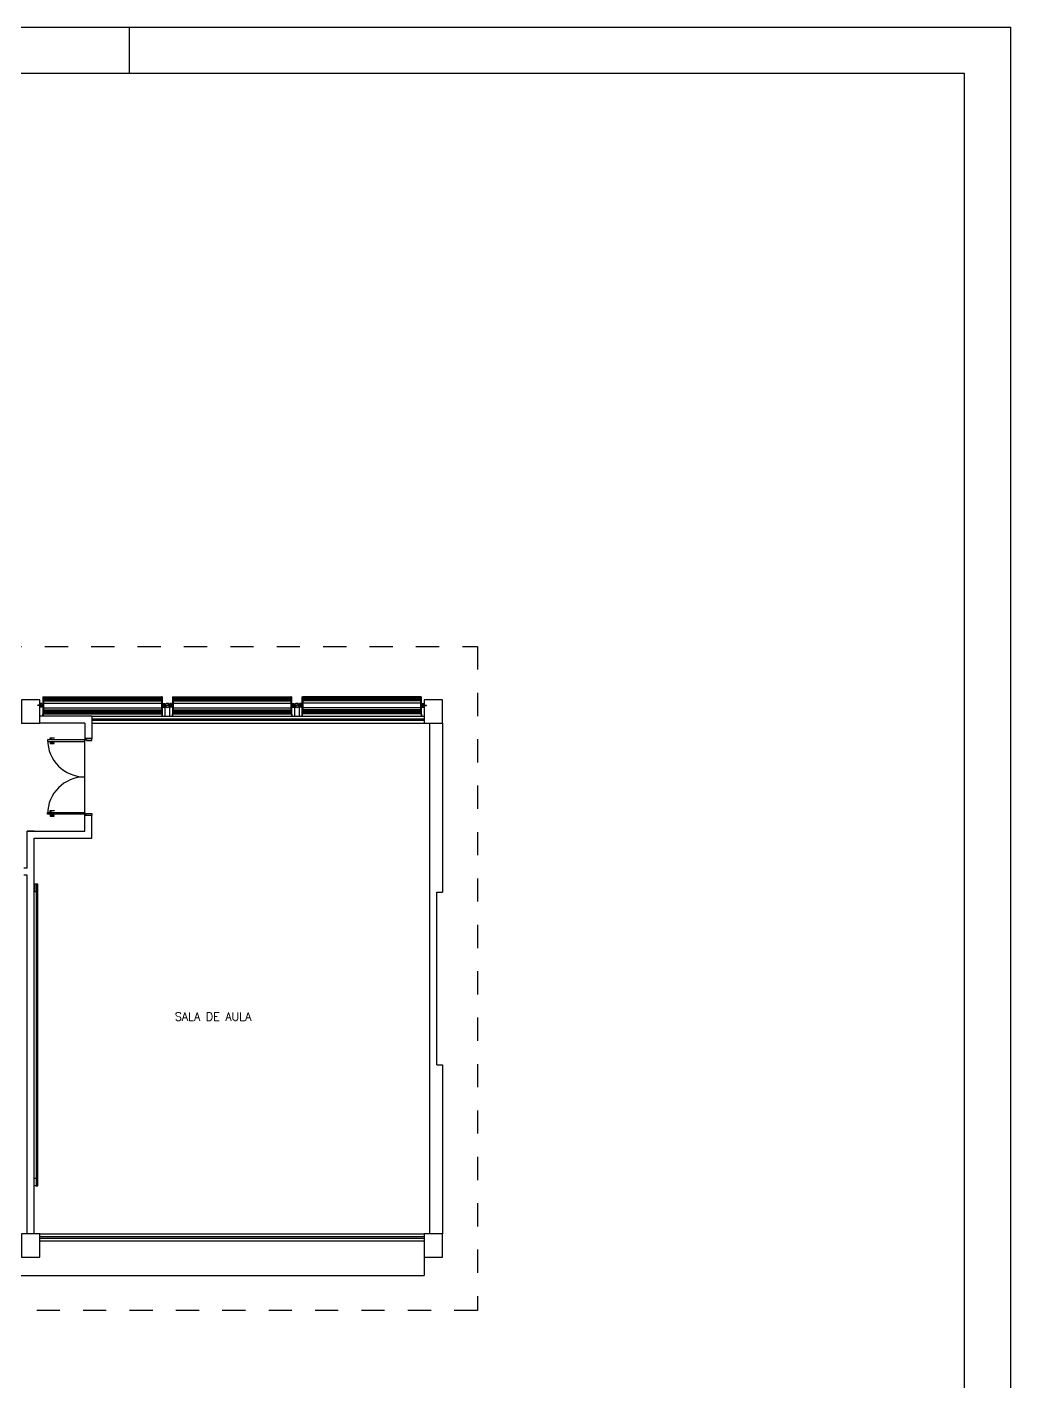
# Model space of a CAD drawing. Header units: millimetres. Extents: x -2485 to 3289, y -257 to 1952.
# Drawn here: x 10.56 to 14.8, y 35.91 to 41.75 of the extents above; entities that cross this region are included whole.
import ezdxf

# ---------------------------------------------------------------- set-up
doc = ezdxf.new("R2010")
doc.units = ezdxf.units.MM
doc.header["$LTSCALE"] = 0.3
doc.linetypes.add('CONTINUO', pattern=[0])
doc.linetypes.add('HIDDEN2', pattern=[0.1875, 0.125, -0.0625])
for name, color, linetype in [('PAREDE', 7, 'CONTINUO'), ('PILAR', 2, 'Continuous'), ('PROJEÇÃO', 11, 'HIDDEN2'), ('TEXTO', 3, 'Continuous')]:
    doc.layers.add(name, color=color, linetype=linetype)
doc.styles.add('ROMANS', font='romans.shx', dxfattribs={"height": 0.03})

msp = doc.modelspace()

# ---------------------------------------------------------------- linework, layer by layer
at = {"color": 4, "linetype": 'Continuous'}
for p in [(-1.820178, 41.746047), (14.799822, 30.066047)]:
    msp.add_line(p, (14.799822, 41.746047), dxfattribs=at)
at = {"color": 5, "linetype": 'Continuous'}
msp.add_line((10.999822, 41.546047), (10.999822, 41.746047), dxfattribs=at)
at = {"color": 12, "linetype": 'Continuous'}
for p, q in [((14.599822, 41.546047), (-1.320178, 41.546047)), ((14.599822, 30.330294), (14.599822, 41.546047))]:
    msp.add_line(p, q, dxfattribs=at)
at = {"layer": 'PAREDE'}
for p, q in [((10.626647, 38.859512), (10.626647, 38.779136)), ((10.626647, 38.859512), (10.629872, 38.859512)), ((10.629872, 38.859512), (10.629872, 38.78509)), ((10.629872, 38.859101), (11.137502, 38.859101)), ((10.629872, 38.857031), (11.137502, 38.857031)), ((10.629872, 38.854388), (11.137502, 38.854388)), ((10.629872, 38.851745), (11.137502, 38.851745)), ((10.629872, 38.84646), (11.137502, 38.84646)), ((10.629872, 38.841174), (11.137502, 38.841174)), ((11.137502, 38.859512), (11.137502, 38.78509)), ((11.140727, 38.859512), (11.137502, 38.859512)), ((11.140727, 38.859512), (11.140727, 38.779136)), ((11.185247, 38.859512), (11.185247, 38.779136)), ((11.185247, 38.859512), (11.188472, 38.859512)), ((11.188472, 38.859512), (11.188472, 38.78509)), ((11.188472, 38.859101), (11.696102, 38.859101)), ((11.188472, 38.857031), (11.696102, 38.857031)), ((11.188472, 38.854388), (11.696102, 38.854388)), ((11.188472, 38.851745), (11.696102, 38.851745)), ((11.188472, 38.84646), (11.696102, 38.84646)), ((11.188472, 38.841174), (11.696102, 38.841174)), ((11.696102, 38.859512), (11.696102, 38.78509)), ((11.699327, 38.859512), (11.696102, 38.859512)), ((11.699327, 38.859512), (11.699327, 38.779136)), ((11.743847, 38.859512), (11.743847, 38.779136)), ((11.743847, 38.859512), (11.747072, 38.859512)), ((11.747072, 38.859512), (11.747072, 38.78509)), ((12.254702, 38.859101), (11.747072, 38.859101)), ((12.254702, 38.857031), (11.747072, 38.857031)), ((12.254702, 38.854388), (11.747072, 38.854388)), ((12.254702, 38.851745), (11.747072, 38.851745)), ((12.254702, 38.84646), (11.747072, 38.84646)), ((12.254702, 38.841174), (11.747072, 38.841174)), ((12.254702, 38.859512), (12.254702, 38.78509)), ((12.257927, 38.859512), (12.254702, 38.859512)), ((12.257927, 38.859512), (12.257927, 38.779136)), ((10.606119, 38.822755), (10.604635, 38.822957)), ((10.604635, 38.821678), (10.604635, 38.822957)), ((10.606119, 38.82188), (10.604635, 38.821678)), ((10.606119, 38.822755), (10.606119, 38.82188)), ((10.611147, 38.822755), (10.606119, 38.822755)), ((10.611147, 38.82188), (10.606119, 38.82188)), ((10.606211, 38.822755), (10.606211, 38.82188)), ((10.614723, 38.822755), (10.61176, 38.822755)), ((10.614723, 38.82188), (10.61176, 38.82188)), ((10.615304, 38.829749), (10.615304, 38.814853)), ((10.622752, 38.829749), (10.615304, 38.829749)), ((10.622752, 38.814853), (10.615304, 38.814853)), ((10.622256, 38.829253), (10.615801, 38.829253)), ((10.615801, 38.829253), (10.615801, 38.815349)), ((10.615801, 38.82415), (10.616213, 38.82415)), ((10.615801, 38.820459), (10.615801, 38.82415)), ((10.615801, 38.820459), (10.61622, 38.820459)), ((10.622256, 38.815349), (10.615801, 38.815349)), ((10.616213, 38.820459), (10.616213, 38.82415)), ((10.616213, 38.823289), (10.617069, 38.823289)), ((10.616213, 38.82292), (10.617069, 38.82292)), ((10.616213, 38.821689), (10.617069, 38.821689)), ((10.616213, 38.82132), (10.617069, 38.82132)), ((10.617069, 38.82132), (10.617069, 38.823289)), ((10.617523, 38.822794), (10.617069, 38.821828)), ((10.617069, 38.822674), (10.617332, 38.822673)), ((10.617329, 38.822672), (10.617069, 38.822117)), ((10.617119, 38.821934), (10.617558, 38.821934)), ((10.617329, 38.822672), (10.617523, 38.822794)), ((10.617466, 38.822673), (10.617907, 38.822673)), ((10.617904, 38.822672), (10.617501, 38.821811)), ((10.617501, 38.821811), (10.617694, 38.821934)), ((10.618098, 38.822794), (10.617694, 38.821934)), ((10.617694, 38.821934), (10.618102, 38.821934)), ((10.617904, 38.822672), (10.618098, 38.822794)), ((10.618041, 38.822673), (10.618451, 38.822673)), ((10.618447, 38.82267), (10.618044, 38.82181)), ((10.618044, 38.82181), (10.618237, 38.821933)), ((10.618641, 38.822793), (10.618237, 38.821933)), ((10.618238, 38.821934), (10.618645, 38.821934)), ((10.618447, 38.82267), (10.618641, 38.822793)), ((10.618584, 38.822673), (10.618996, 38.822673)), ((10.61899, 38.822669), (10.618587, 38.821809)), ((10.618587, 38.821809), (10.61878, 38.821932)), ((10.619184, 38.822792), (10.61878, 38.821932)), ((10.618781, 38.821934), (10.619189, 38.821934)), ((10.61899, 38.822669), (10.619184, 38.822792)), ((10.619128, 38.822673), (10.619541, 38.822673)), ((10.619533, 38.822668), (10.61913, 38.821808)), ((10.61913, 38.821808), (10.619323, 38.821931)), ((10.619727, 38.822791), (10.619323, 38.821931)), ((10.619325, 38.821934), (10.619728, 38.821934)), ((10.619533, 38.822668), (10.619727, 38.822791)), ((10.620072, 38.822668), (10.619669, 38.821808)), ((10.619669, 38.821808), (10.619862, 38.821931)), ((10.619671, 38.822673), (10.62008, 38.822673)), ((10.620266, 38.822791), (10.619862, 38.821931)), ((10.619864, 38.821934), (10.620302, 38.821934)), ((10.620072, 38.822668), (10.620266, 38.822791)), ((10.62021, 38.822673), (10.620654, 38.822673)), ((10.620647, 38.822668), (10.620243, 38.821808)), ((10.620243, 38.821808), (10.620437, 38.821931)), ((10.62084, 38.822791), (10.620437, 38.821931)), ((10.620438, 38.821934), (10.621562, 38.821934)), ((10.6205, 38.824038), (10.6205, 38.820565)), ((10.626387, 38.824038), (10.6205, 38.824038)), ((10.626387, 38.820565), (10.6205, 38.820565)), ((10.620647, 38.822668), (10.62084, 38.822791)), ((10.620785, 38.822673), (10.621562, 38.822673)), ((10.621224, 38.824534), (10.621224, 38.820069)), ((10.62296, 38.824534), (10.621224, 38.824534)), ((10.62296, 38.820069), (10.621224, 38.820069)), ((10.621482, 38.821934), (10.621482, 38.822673)), ((10.621562, 38.821934), (10.621562, 38.822673)), ((10.622256, 38.829253), (10.622256, 38.815349)), ((10.622752, 38.829749), (10.622752, 38.814853)), ((10.625441, 38.825402), (10.62296, 38.825402)), ((10.62296, 38.825402), (10.62296, 38.8192)), ((10.625441, 38.8192), (10.62296, 38.8192)), ((10.625441, 38.825402), (10.625441, 38.8192)), ((10.626387, 38.82503), (10.625449, 38.82503)), ((10.625449, 38.82503), (10.625449, 38.819572)), ((10.625449, 38.824906), (10.626387, 38.824906)), ((10.625449, 38.824782), (10.626387, 38.824782)), ((10.625449, 38.824658), (10.626387, 38.824658)), ((10.625449, 38.824534), (10.626387, 38.824534)), ((10.625449, 38.824286), (10.626387, 38.824286)), ((10.625449, 38.824038), (10.626387, 38.824038)), ((10.625449, 38.823542), (10.626387, 38.823542)), ((10.625449, 38.821061), (10.626387, 38.821061)), ((10.625449, 38.820565), (10.626387, 38.820565)), ((10.625449, 38.820317), (10.626387, 38.820317)), ((10.625449, 38.820069), (10.626387, 38.820069)), ((10.625449, 38.819945), (10.626387, 38.819945)), ((10.625449, 38.81982), (10.626387, 38.81982)), ((10.625449, 38.819696), (10.626387, 38.819696)), ((10.626387, 38.819572), (10.625449, 38.819572)), ((10.625903, 38.78509), (10.625903, 38.779136)), ((10.626647, 38.78509), (10.625903, 38.78509)), ((10.626387, 38.82503), (10.626387, 38.819572)), ((10.627392, 38.804936), (10.626647, 38.804936)), ((10.626647, 38.78509), (10.629872, 38.78509)), ((10.627392, 38.804936), (10.627392, 38.779136)), ((10.629872, 38.832364), (11.137502, 38.832364)), ((10.629872, 38.812238), (11.137502, 38.812238)), ((10.629872, 38.803429), (11.137502, 38.803429)), ((10.629872, 38.798143), (11.137502, 38.798143)), ((10.629872, 38.792857), (11.137502, 38.792857)), ((10.629872, 38.790214), (11.137502, 38.790214)), ((10.629872, 38.787571), (11.137502, 38.787571)), ((10.629872, 38.785487), (11.137502, 38.785487)), ((11.140727, 38.78509), (11.137502, 38.78509)), ((11.139983, 38.804936), (11.139983, 38.779136)), ((11.140727, 38.78509), (11.141471, 38.78509)), ((11.140987, 38.82503), (11.141925, 38.82503)), ((11.140987, 38.82503), (11.140987, 38.819572)), ((11.141925, 38.824906), (11.140987, 38.824906)), ((11.141925, 38.824782), (11.140987, 38.824782)), ((11.141925, 38.824658), (11.140987, 38.824658)), ((11.141925, 38.824534), (11.140987, 38.824534)), ((11.141925, 38.824286), (11.140987, 38.824286)), ((11.141925, 38.824038), (11.140987, 38.824038)), ((11.140987, 38.824038), (11.146875, 38.824038)), ((11.141925, 38.823542), (11.140987, 38.823542)), ((11.141925, 38.821061), (11.140987, 38.821061)), ((11.141925, 38.820565), (11.140987, 38.820565)), ((11.140987, 38.820565), (11.146875, 38.820565)), ((11.141925, 38.820317), (11.140987, 38.820317)), ((11.141925, 38.820069), (11.140987, 38.820069)), ((11.141925, 38.819945), (11.140987, 38.819945)), ((11.141925, 38.81982), (11.140987, 38.81982)), ((11.141925, 38.819696), (11.140987, 38.819696)), ((11.140987, 38.819572), (11.141925, 38.819572)), ((11.141471, 38.78509), (11.141471, 38.779136)), ((11.141925, 38.82503), (11.141925, 38.819572)), ((11.141933, 38.825402), (11.144414, 38.825402)), ((11.141933, 38.825402), (11.141933, 38.8192)), ((11.141933, 38.8192), (11.144414, 38.8192)), ((11.144414, 38.825402), (11.144414, 38.8192)), ((11.144414, 38.824534), (11.146151, 38.824534)), ((11.144414, 38.820069), (11.146151, 38.820069)), ((11.144622, 38.829749), (11.144622, 38.814853)), ((11.144622, 38.829749), (11.15207, 38.829749)), ((11.144622, 38.814853), (11.15207, 38.814853)), ((11.145118, 38.829253), (11.151574, 38.829253)), ((11.145118, 38.829253), (11.145118, 38.815349)), ((11.145118, 38.815349), (11.151574, 38.815349)), ((11.145812, 38.821934), (11.145812, 38.822673)), ((11.146589, 38.822673), (11.145812, 38.822673)), ((11.146936, 38.821934), (11.145812, 38.821934)), ((11.145893, 38.821934), (11.145893, 38.822673)), ((11.146151, 38.824534), (11.146151, 38.820069)), ((11.146728, 38.822668), (11.146534, 38.822791)), ((11.146534, 38.822791), (11.146938, 38.821931)), ((11.147164, 38.822673), (11.14672, 38.822673)), ((11.146728, 38.822668), (11.147131, 38.821808)), ((11.146875, 38.824038), (11.146875, 38.820565)), ((11.147131, 38.821808), (11.146938, 38.821931)), ((11.147511, 38.821934), (11.147072, 38.821934)), ((11.147302, 38.822668), (11.147109, 38.822791)), ((11.147109, 38.822791), (11.147512, 38.821931)), ((11.147703, 38.822673), (11.147295, 38.822673)), ((11.147302, 38.822668), (11.147706, 38.821808)), ((11.147706, 38.821808), (11.147512, 38.821931)), ((11.14805, 38.821934), (11.147647, 38.821934)), ((11.147648, 38.822791), (11.148051, 38.821931)), ((11.147841, 38.822668), (11.147648, 38.822791)), ((11.148247, 38.822673), (11.147834, 38.822673)), ((11.147841, 38.822668), (11.148245, 38.821808)), ((11.148245, 38.821808), (11.148051, 38.821931)), ((11.148593, 38.821934), (11.148186, 38.821934)), ((11.148191, 38.822792), (11.148594, 38.821932)), ((11.148384, 38.822669), (11.148191, 38.822792)), ((11.14879, 38.822673), (11.148378, 38.822673)), ((11.148384, 38.822669), (11.148788, 38.821809)), ((11.148788, 38.821809), (11.148594, 38.821932)), ((11.149137, 38.821934), (11.148729, 38.821934)), ((11.148734, 38.822793), (11.149137, 38.821933)), ((11.148927, 38.82267), (11.148734, 38.822793)), ((11.149334, 38.822673), (11.148923, 38.822673)), ((11.148927, 38.82267), (11.149331, 38.82181)), ((11.149331, 38.82181), (11.149137, 38.821933)), ((11.14968, 38.821934), (11.149273, 38.821934)), ((11.149277, 38.822794), (11.14968, 38.821934)), ((11.14947, 38.822672), (11.149277, 38.822794)), ((11.149908, 38.822673), (11.149468, 38.822673)), ((11.14947, 38.822672), (11.149874, 38.821811)), ((11.149874, 38.821811), (11.14968, 38.821934)), ((11.150255, 38.821934), (11.149816, 38.821934)), ((11.150045, 38.822672), (11.149852, 38.822794)), ((11.149852, 38.822794), (11.150305, 38.821828)), ((11.150305, 38.822674), (11.150043, 38.822673)), ((11.150045, 38.822672), (11.150305, 38.822117)), ((11.151162, 38.823289), (11.150305, 38.823289)), ((11.150305, 38.82132), (11.150305, 38.823289)), ((11.151162, 38.82292), (11.150305, 38.82292)), ((11.151162, 38.821689), (11.150305, 38.821689)), ((11.151162, 38.82132), (11.150305, 38.82132)), ((11.151574, 38.820459), (11.151154, 38.820459)), ((11.151574, 38.82415), (11.151162, 38.82415)), ((11.151162, 38.820459), (11.151162, 38.82415)), ((11.151574, 38.829253), (11.151574, 38.815349)), ((11.151574, 38.820459), (11.151574, 38.82415)), ((11.15207, 38.829749), (11.15207, 38.814853)), ((11.152651, 38.822755), (11.155614, 38.822755)), ((11.152651, 38.82188), (11.155614, 38.82188)), ((11.152987, 38.822317), (11.152987, 38.776301)), ((11.156228, 38.822755), (11.161256, 38.822755)), ((11.156228, 38.82188), (11.161256, 38.82188)), ((11.161164, 38.822755), (11.161164, 38.82188)), ((11.161256, 38.822755), (11.16274, 38.822957)), ((11.161256, 38.822755), (11.161256, 38.82188)), ((11.161256, 38.82188), (11.16274, 38.821678)), ((11.16274, 38.821678), (11.16274, 38.822957)), ((11.164719, 38.822755), (11.163235, 38.822957)), ((11.163235, 38.821678), (11.163235, 38.822957)), ((11.164719, 38.82188), (11.163235, 38.821678)), ((11.164719, 38.822755), (11.164719, 38.82188)), ((11.169747, 38.822755), (11.164719, 38.822755)), ((11.169747, 38.82188), (11.164719, 38.82188)), ((11.164811, 38.822755), (11.164811, 38.82188)), ((11.173323, 38.822755), (11.17036, 38.822755)), ((11.173323, 38.82188), (11.17036, 38.82188)), ((11.172987, 38.822317), (11.172987, 38.776301)), ((11.173904, 38.829749), (11.173904, 38.814853)), ((11.181352, 38.829749), (11.173904, 38.829749)), ((11.181352, 38.814853), (11.173904, 38.814853)), ((11.180856, 38.829253), (11.174401, 38.829253)), ((11.174401, 38.829253), (11.174401, 38.815349)), ((11.174401, 38.82415), (11.174813, 38.82415)), ((11.174401, 38.820459), (11.174401, 38.82415)), ((11.174401, 38.820459), (11.17482, 38.820459)), ((11.180856, 38.815349), (11.174401, 38.815349)), ((11.174813, 38.820459), (11.174813, 38.82415)), ((11.174813, 38.823289), (11.175669, 38.823289)), ((11.174813, 38.82292), (11.175669, 38.82292)), ((11.174813, 38.821689), (11.175669, 38.821689)), ((11.174813, 38.82132), (11.175669, 38.82132)), ((11.175669, 38.82132), (11.175669, 38.823289)), ((11.176123, 38.822794), (11.175669, 38.821828)), ((11.175669, 38.822674), (11.175932, 38.822673)), ((11.175929, 38.822672), (11.175669, 38.822117)), ((11.175719, 38.821934), (11.176158, 38.821934)), ((11.175929, 38.822672), (11.176123, 38.822794)), ((11.176066, 38.822673), (11.176507, 38.822673)), ((11.176504, 38.822672), (11.176101, 38.821811)), ((11.176101, 38.821811), (11.176294, 38.821934)), ((11.176698, 38.822794), (11.176294, 38.821934)), ((11.176294, 38.821934), (11.176702, 38.821934)), ((11.176504, 38.822672), (11.176698, 38.822794)), ((11.176641, 38.822673), (11.177051, 38.822673)), ((11.177047, 38.82267), (11.176644, 38.82181)), ((11.176644, 38.82181), (11.176837, 38.821933)), ((11.177241, 38.822793), (11.176837, 38.821933)), ((11.176838, 38.821934), (11.177245, 38.821934)), ((11.177047, 38.82267), (11.177241, 38.822793)), ((11.177184, 38.822673), (11.177596, 38.822673)), ((11.17759, 38.822669), (11.177187, 38.821809)), ((11.177187, 38.821809), (11.17738, 38.821932)), ((11.177784, 38.822792), (11.17738, 38.821932)), ((11.177381, 38.821934), (11.177789, 38.821934)), ((11.17759, 38.822669), (11.177784, 38.822792)), ((11.177728, 38.822673), (11.178141, 38.822673)), ((11.178133, 38.822668), (11.17773, 38.821808)), ((11.17773, 38.821808), (11.177923, 38.821931)), ((11.178327, 38.822791), (11.177923, 38.821931)), ((11.177925, 38.821934), (11.178328, 38.821934)), ((11.178133, 38.822668), (11.178327, 38.822791)), ((11.178672, 38.822668), (11.178269, 38.821808)), ((11.178269, 38.821808), (11.178462, 38.821931)), ((11.178271, 38.822673), (11.17868, 38.822673)), ((11.178866, 38.822791), (11.178462, 38.821931)), ((11.178464, 38.821934), (11.178902, 38.821934)), ((11.178672, 38.822668), (11.178866, 38.822791)), ((11.17881, 38.822673), (11.179254, 38.822673)), ((11.179247, 38.822668), (11.178843, 38.821808)), ((11.178843, 38.821808), (11.179037, 38.821931)), ((11.17944, 38.822791), (11.179037, 38.821931)), ((11.179038, 38.821934), (11.180162, 38.821934)), ((11.1791, 38.824038), (11.1791, 38.820565)), ((11.184987, 38.824038), (11.1791, 38.824038)), ((11.184987, 38.820565), (11.1791, 38.820565)), ((11.179247, 38.822668), (11.17944, 38.822791)), ((11.179385, 38.822673), (11.180162, 38.822673)), ((11.179824, 38.824534), (11.179824, 38.820069)), ((11.18156, 38.824534), (11.179824, 38.824534)), ((11.18156, 38.820069), (11.179824, 38.820069)), ((11.180082, 38.821934), (11.180082, 38.822673)), ((11.180162, 38.821934), (11.180162, 38.822673)), ((11.180856, 38.829253), (11.180856, 38.815349)), ((11.181352, 38.829749), (11.181352, 38.814853)), ((11.184041, 38.825402), (11.18156, 38.825402)), ((11.18156, 38.825402), (11.18156, 38.8192)), ((11.184041, 38.8192), (11.18156, 38.8192)), ((11.184041, 38.825402), (11.184041, 38.8192)), ((11.184987, 38.82503), (11.184049, 38.82503)), ((11.184049, 38.82503), (11.184049, 38.819572)), ((11.184049, 38.824906), (11.184987, 38.824906)), ((11.184049, 38.824782), (11.184987, 38.824782)), ((11.184049, 38.824658), (11.184987, 38.824658)), ((11.184049, 38.824534), (11.184987, 38.824534)), ((11.184049, 38.824286), (11.184987, 38.824286)), ((11.184049, 38.824038), (11.184987, 38.824038)), ((11.184049, 38.823542), (11.184987, 38.823542)), ((11.184049, 38.821061), (11.184987, 38.821061)), ((11.184049, 38.820565), (11.184987, 38.820565)), ((11.184049, 38.820317), (11.184987, 38.820317)), ((11.184049, 38.820069), (11.184987, 38.820069)), ((11.184049, 38.819945), (11.184987, 38.819945)), ((11.184049, 38.81982), (11.184987, 38.81982)), ((11.184049, 38.819696), (11.184987, 38.819696)), ((11.184987, 38.819572), (11.184049, 38.819572)), ((11.184503, 38.78509), (11.184503, 38.779136)), ((11.185247, 38.78509), (11.184503, 38.78509)), ((11.184987, 38.82503), (11.184987, 38.819572)), ((11.185992, 38.804936), (11.185247, 38.804936)), ((11.185247, 38.78509), (11.188472, 38.78509)), ((11.185992, 38.804936), (11.185992, 38.779136)), ((11.188472, 38.832364), (11.696102, 38.832364)), ((11.188472, 38.812238), (11.696102, 38.812238)), ((11.188472, 38.803429), (11.696102, 38.803429)), ((11.188472, 38.798143), (11.696102, 38.798143)), ((11.188472, 38.792857), (11.696102, 38.792857)), ((11.188472, 38.790214), (11.696102, 38.790214)), ((11.188472, 38.787571), (11.696102, 38.787571)), ((11.188472, 38.785487), (11.696102, 38.785487)), ((11.699327, 38.78509), (11.696102, 38.78509)), ((11.698583, 38.804936), (11.699327, 38.804936)), ((11.698583, 38.804936), (11.698583, 38.779136)), ((11.699327, 38.78509), (11.700071, 38.78509)), ((11.699587, 38.82503), (11.700525, 38.82503)), ((11.699587, 38.82503), (11.699587, 38.819572)), ((11.700525, 38.824906), (11.699587, 38.824906)), ((11.700525, 38.824782), (11.699587, 38.824782)), ((11.700525, 38.824658), (11.699587, 38.824658)), ((11.700525, 38.824534), (11.699587, 38.824534)), ((11.700525, 38.824286), (11.699587, 38.824286)), ((11.700525, 38.824038), (11.699587, 38.824038)), ((11.699587, 38.824038), (11.705475, 38.824038)), ((11.700525, 38.823542), (11.699587, 38.823542)), ((11.700525, 38.821061), (11.699587, 38.821061)), ((11.700525, 38.820565), (11.699587, 38.820565)), ((11.699587, 38.820565), (11.705475, 38.820565)), ((11.700525, 38.820317), (11.699587, 38.820317)), ((11.700525, 38.820069), (11.699587, 38.820069)), ((11.700525, 38.819945), (11.699587, 38.819945)), ((11.700525, 38.81982), (11.699587, 38.81982)), ((11.700525, 38.819696), (11.699587, 38.819696)), ((11.699587, 38.819572), (11.700525, 38.819572)), ((11.700071, 38.78509), (11.700071, 38.779136)), ((11.700525, 38.82503), (11.700525, 38.819572)), ((11.700533, 38.825402), (11.703014, 38.825402)), ((11.700533, 38.825402), (11.700533, 38.8192)), ((11.700533, 38.8192), (11.703014, 38.8192)), ((11.703014, 38.825402), (11.703014, 38.8192)), ((11.703014, 38.824534), (11.704751, 38.824534)), ((11.703014, 38.820069), (11.704751, 38.820069)), ((11.703222, 38.829749), (11.703222, 38.814853)), ((11.703222, 38.829749), (11.71067, 38.829749)), ((11.703222, 38.814853), (11.71067, 38.814853)), ((11.703718, 38.829253), (11.710174, 38.829253)), ((11.703718, 38.829253), (11.703718, 38.815349)), ((11.703718, 38.815349), (11.710174, 38.815349)), ((11.704412, 38.821934), (11.704412, 38.822673)), ((11.705189, 38.822673), (11.704412, 38.822673)), ((11.705536, 38.821934), (11.704412, 38.821934)), ((11.704493, 38.821934), (11.704493, 38.822673)), ((11.704751, 38.824534), (11.704751, 38.820069)), ((11.705328, 38.822668), (11.705134, 38.822791)), ((11.705134, 38.822791), (11.705538, 38.821931)), ((11.705764, 38.822673), (11.70532, 38.822673)), ((11.705328, 38.822668), (11.705731, 38.821808)), ((11.705475, 38.824038), (11.705475, 38.820565)), ((11.705731, 38.821808), (11.705538, 38.821931)), ((11.706111, 38.821934), (11.705672, 38.821934)), ((11.705902, 38.822668), (11.705709, 38.822791)), ((11.705709, 38.822791), (11.706112, 38.821931)), ((11.706303, 38.822673), (11.705895, 38.822673)), ((11.705902, 38.822668), (11.706306, 38.821808)), ((11.706306, 38.821808), (11.706112, 38.821931)), ((11.70665, 38.821934), (11.706247, 38.821934)), ((11.706248, 38.822791), (11.706651, 38.821931)), ((11.706441, 38.822668), (11.706248, 38.822791)), ((11.706847, 38.822673), (11.706434, 38.822673)), ((11.706441, 38.822668), (11.706845, 38.821808)), ((11.706845, 38.821808), (11.706651, 38.821931)), ((11.707193, 38.821934), (11.706786, 38.821934)), ((11.706791, 38.822792), (11.707194, 38.821932)), ((11.706984, 38.822669), (11.706791, 38.822792)), ((11.70739, 38.822673), (11.706978, 38.822673)), ((11.706984, 38.822669), (11.707388, 38.821809)), ((11.707388, 38.821809), (11.707194, 38.821932)), ((11.707737, 38.821934), (11.707329, 38.821934)), ((11.707334, 38.822793), (11.707737, 38.821933)), ((11.707527, 38.82267), (11.707334, 38.822793)), ((11.707934, 38.822673), (11.707523, 38.822673)), ((11.707527, 38.82267), (11.707931, 38.82181)), ((11.707931, 38.82181), (11.707737, 38.821933)), ((11.70828, 38.821934), (11.707873, 38.821934)), ((11.707877, 38.822794), (11.70828, 38.821934)), ((11.70807, 38.822672), (11.707877, 38.822794)), ((11.708508, 38.822673), (11.708068, 38.822673)), ((11.70807, 38.822672), (11.708474, 38.821811)), ((11.708474, 38.821811), (11.70828, 38.821934)), ((11.708855, 38.821934), (11.708416, 38.821934)), ((11.708645, 38.822672), (11.708452, 38.822794)), ((11.708452, 38.822794), (11.708905, 38.821828)), ((11.708905, 38.822674), (11.708643, 38.822673)), ((11.708645, 38.822672), (11.708905, 38.822117)), ((11.709762, 38.823289), (11.708905, 38.823289)), ((11.708905, 38.82132), (11.708905, 38.823289)), ((11.709762, 38.82292), (11.708905, 38.82292)), ((11.709762, 38.821689), (11.708905, 38.821689)), ((11.709762, 38.82132), (11.708905, 38.82132)), ((11.710174, 38.820459), (11.709754, 38.820459)), ((11.710174, 38.82415), (11.709762, 38.82415)), ((11.709762, 38.820459), (11.709762, 38.82415)), ((11.710174, 38.829253), (11.710174, 38.815349)), ((11.710174, 38.820459), (11.710174, 38.82415)), ((11.71067, 38.829749), (11.71067, 38.814853)), ((11.711251, 38.822755), (11.714214, 38.822755)), ((11.711251, 38.82188), (11.714214, 38.82188)), ((11.711587, 38.822317), (11.711587, 38.776301)), ((11.714828, 38.822755), (11.719856, 38.822755)), ((11.714828, 38.82188), (11.719856, 38.82188)), ((11.719764, 38.822755), (11.719764, 38.82188)), ((11.719856, 38.822755), (11.72134, 38.822957)), ((11.719856, 38.822755), (11.719856, 38.82188)), ((11.719856, 38.82188), (11.72134, 38.821678)), ((11.72134, 38.821678), (11.72134, 38.822957)), ((11.723319, 38.822755), (11.721835, 38.822957)), ((11.721835, 38.821678), (11.721835, 38.822957)), ((11.723319, 38.82188), (11.721835, 38.821678)), ((11.723319, 38.822755), (11.723319, 38.82188)), ((11.728347, 38.822755), (11.723319, 38.822755)), ((11.728347, 38.82188), (11.723319, 38.82188)), ((11.723411, 38.822755), (11.723411, 38.82188)), ((11.731923, 38.822755), (11.72896, 38.822755)), ((11.731923, 38.82188), (11.72896, 38.82188)), ((11.731587, 38.822317), (11.731587, 38.776301)), ((11.732504, 38.829749), (11.732504, 38.814853)), ((11.739952, 38.829749), (11.732504, 38.829749)), ((11.739952, 38.814853), (11.732504, 38.814853)), ((11.739456, 38.829253), (11.733001, 38.829253)), ((11.733001, 38.829253), (11.733001, 38.815349)), ((11.733001, 38.82415), (11.733413, 38.82415)), ((11.733001, 38.820459), (11.733001, 38.82415)), ((11.733001, 38.820459), (11.73342, 38.820459)), ((11.739456, 38.815349), (11.733001, 38.815349)), ((11.733413, 38.820459), (11.733413, 38.82415)), ((11.733413, 38.823289), (11.734269, 38.823289)), ((11.733413, 38.82292), (11.734269, 38.82292)), ((11.733413, 38.821689), (11.734269, 38.821689)), ((11.733413, 38.82132), (11.734269, 38.82132)), ((11.734269, 38.82132), (11.734269, 38.823289)), ((11.734723, 38.822794), (11.734269, 38.821828)), ((11.734269, 38.822674), (11.734532, 38.822673)), ((11.734529, 38.822672), (11.734269, 38.822117)), ((11.734319, 38.821934), (11.734758, 38.821934)), ((11.734529, 38.822672), (11.734723, 38.822794)), ((11.734666, 38.822673), (11.735107, 38.822673)), ((11.735104, 38.822672), (11.734701, 38.821811)), ((11.734701, 38.821811), (11.734894, 38.821934)), ((11.735298, 38.822794), (11.734894, 38.821934)), ((11.734894, 38.821934), (11.735302, 38.821934)), ((11.735104, 38.822672), (11.735298, 38.822794)), ((11.735241, 38.822673), (11.735651, 38.822673)), ((11.735647, 38.82267), (11.735244, 38.82181)), ((11.735244, 38.82181), (11.735437, 38.821933)), ((11.735841, 38.822793), (11.735437, 38.821933)), ((11.735438, 38.821934), (11.735845, 38.821934)), ((11.735647, 38.82267), (11.735841, 38.822793)), ((11.735784, 38.822673), (11.736196, 38.822673)), ((11.73619, 38.822669), (11.735787, 38.821809)), ((11.735787, 38.821809), (11.73598, 38.821932)), ((11.736384, 38.822792), (11.73598, 38.821932)), ((11.735981, 38.821934), (11.736389, 38.821934)), ((11.73619, 38.822669), (11.736384, 38.822792)), ((11.736328, 38.822673), (11.736741, 38.822673)), ((11.736733, 38.822668), (11.73633, 38.821808)), ((11.73633, 38.821808), (11.736523, 38.821931)), ((11.736927, 38.822791), (11.736523, 38.821931)), ((11.736525, 38.821934), (11.736928, 38.821934)), ((11.736733, 38.822668), (11.736927, 38.822791)), ((11.737272, 38.822668), (11.736869, 38.821808)), ((11.736869, 38.821808), (11.737062, 38.821931)), ((11.736871, 38.822673), (11.73728, 38.822673)), ((11.737466, 38.822791), (11.737062, 38.821931)), ((11.737064, 38.821934), (11.737502, 38.821934)), ((11.737272, 38.822668), (11.737466, 38.822791)), ((11.73741, 38.822673), (11.737854, 38.822673)), ((11.737847, 38.822668), (11.737443, 38.821808)), ((11.737443, 38.821808), (11.737637, 38.821931)), ((11.73804, 38.822791), (11.737637, 38.821931)), ((11.737638, 38.821934), (11.738762, 38.821934)), ((11.7377, 38.824038), (11.7377, 38.820565)), ((11.743587, 38.824038), (11.7377, 38.824038)), ((11.743587, 38.820565), (11.7377, 38.820565)), ((11.737847, 38.822668), (11.73804, 38.822791)), ((11.737985, 38.822673), (11.738762, 38.822673)), ((11.738424, 38.824534), (11.738424, 38.820069)), ((11.74016, 38.824534), (11.738424, 38.824534)), ((11.74016, 38.820069), (11.738424, 38.820069)), ((11.738682, 38.821934), (11.738682, 38.822673)), ((11.738762, 38.821934), (11.738762, 38.822673)), ((11.739456, 38.829253), (11.739456, 38.815349)), ((11.739952, 38.829749), (11.739952, 38.814853)), ((11.742641, 38.825402), (11.74016, 38.825402)), ((11.74016, 38.825402), (11.74016, 38.8192)), ((11.742641, 38.8192), (11.74016, 38.8192)), ((11.742641, 38.825402), (11.742641, 38.8192)), ((11.743587, 38.82503), (11.742649, 38.82503)), ((11.742649, 38.82503), (11.742649, 38.819572)), ((11.742649, 38.824906), (11.743587, 38.824906)), ((11.742649, 38.824782), (11.743587, 38.824782)), ((11.742649, 38.824658), (11.743587, 38.824658)), ((11.742649, 38.824534), (11.743587, 38.824534)), ((11.742649, 38.824286), (11.743587, 38.824286)), ((11.742649, 38.824038), (11.743587, 38.824038)), ((11.742649, 38.823542), (11.743587, 38.823542)), ((11.742649, 38.821061), (11.743587, 38.821061)), ((11.742649, 38.820565), (11.743587, 38.820565)), ((11.742649, 38.820317), (11.743587, 38.820317)), ((11.742649, 38.820069), (11.743587, 38.820069)), ((11.742649, 38.819945), (11.743587, 38.819945)), ((11.742649, 38.81982), (11.743587, 38.81982)), ((11.742649, 38.819696), (11.743587, 38.819696)), ((11.743587, 38.819572), (11.742649, 38.819572)), ((11.743103, 38.78509), (11.743103, 38.779136)), ((11.743847, 38.78509), (11.743103, 38.78509)), ((11.743587, 38.82503), (11.743587, 38.819572)), ((11.744592, 38.804936), (11.743847, 38.804936)), ((11.743847, 38.78509), (11.747072, 38.78509)), ((11.744592, 38.804936), (11.744592, 38.779136)), ((12.254702, 38.832364), (11.747072, 38.832364)), ((12.254702, 38.812238), (11.747072, 38.812238)), ((12.254702, 38.803429), (11.747072, 38.803429)), ((12.254702, 38.798143), (11.747072, 38.798143)), ((12.254702, 38.792857), (11.747072, 38.792857)), ((12.254702, 38.790214), (11.747072, 38.790214)), ((12.254702, 38.787571), (11.747072, 38.787571)), ((12.254702, 38.785487), (11.747072, 38.785487)), ((12.257927, 38.78509), (12.254702, 38.78509)), ((12.257183, 38.804936), (12.257927, 38.804936)), ((12.257183, 38.804936), (12.257183, 38.779136)), ((12.257927, 38.78509), (12.258671, 38.78509)), ((12.258187, 38.82503), (12.259125, 38.82503)), ((12.258187, 38.82503), (12.258187, 38.819572)), ((12.259125, 38.824906), (12.258187, 38.824906)), ((12.259125, 38.824782), (12.258187, 38.824782)), ((12.259125, 38.824658), (12.258187, 38.824658)), ((12.259125, 38.824534), (12.258187, 38.824534)), ((12.259125, 38.824286), (12.258187, 38.824286)), ((12.259125, 38.824038), (12.258187, 38.824038)), ((12.258187, 38.824038), (12.264075, 38.824038)), ((12.259125, 38.823542), (12.258187, 38.823542)), ((12.259125, 38.821061), (12.258187, 38.821061)), ((12.259125, 38.820565), (12.258187, 38.820565)), ((12.258187, 38.820565), (12.264075, 38.820565)), ((12.259125, 38.820317), (12.258187, 38.820317)), ((12.259125, 38.820069), (12.258187, 38.820069)), ((12.259125, 38.819945), (12.258187, 38.819945)), ((12.259125, 38.81982), (12.258187, 38.81982)), ((12.259125, 38.819696), (12.258187, 38.819696)), ((12.258187, 38.819572), (12.259125, 38.819572)), ((12.258671, 38.78509), (12.258671, 38.779136)), ((12.259125, 38.82503), (12.259125, 38.819572)), ((12.259133, 38.825402), (12.261614, 38.825402)), ((12.259133, 38.825402), (12.259133, 38.8192)), ((12.259133, 38.8192), (12.261614, 38.8192)), ((12.261614, 38.825402), (12.261614, 38.8192)), ((12.261614, 38.824534), (12.263351, 38.824534)), ((12.261614, 38.820069), (12.263351, 38.820069)), ((12.261822, 38.829749), (12.261822, 38.814853)), ((12.261822, 38.829749), (12.26927, 38.829749)), ((12.261822, 38.814853), (12.26927, 38.814853)), ((12.262318, 38.829253), (12.268774, 38.829253)), ((12.262318, 38.829253), (12.262318, 38.815349)), ((12.262318, 38.815349), (12.268774, 38.815349)), ((12.263012, 38.821934), (12.263012, 38.822673)), ((12.263789, 38.822673), (12.263012, 38.822673)), ((12.264136, 38.821934), (12.263012, 38.821934)), ((12.263093, 38.821934), (12.263093, 38.822673)), ((12.263351, 38.824534), (12.263351, 38.820069)), ((12.263928, 38.822668), (12.263734, 38.822791)), ((12.263734, 38.822791), (12.264138, 38.821931)), ((12.264364, 38.822673), (12.26392, 38.822673)), ((12.263928, 38.822668), (12.264331, 38.821808)), ((12.264075, 38.824038), (12.264075, 38.820565)), ((12.264331, 38.821808), (12.264138, 38.821931)), ((12.264711, 38.821934), (12.264272, 38.821934)), ((12.264502, 38.822668), (12.264309, 38.822791)), ((12.264309, 38.822791), (12.264712, 38.821931)), ((12.264903, 38.822673), (12.264495, 38.822673)), ((12.264502, 38.822668), (12.264906, 38.821808)), ((12.264906, 38.821808), (12.264712, 38.821931)), ((12.26525, 38.821934), (12.264847, 38.821934)), ((12.264848, 38.822791), (12.265251, 38.821931)), ((12.265041, 38.822668), (12.264848, 38.822791)), ((12.265447, 38.822673), (12.265034, 38.822673)), ((12.265041, 38.822668), (12.265445, 38.821808)), ((12.265445, 38.821808), (12.265251, 38.821931)), ((12.265793, 38.821934), (12.265386, 38.821934)), ((12.265391, 38.822792), (12.265794, 38.821932)), ((12.265584, 38.822669), (12.265391, 38.822792)), ((12.26599, 38.822673), (12.265578, 38.822673)), ((12.265584, 38.822669), (12.265988, 38.821809)), ((12.265988, 38.821809), (12.265794, 38.821932)), ((12.266337, 38.821934), (12.265929, 38.821934)), ((12.265934, 38.822793), (12.266337, 38.821933)), ((12.266127, 38.82267), (12.265934, 38.822793)), ((12.266534, 38.822673), (12.266123, 38.822673)), ((12.266127, 38.82267), (12.266531, 38.82181)), ((12.266531, 38.82181), (12.266337, 38.821933)), ((12.26688, 38.821934), (12.266473, 38.821934)), ((12.266477, 38.822794), (12.26688, 38.821934)), ((12.26667, 38.822672), (12.266477, 38.822794)), ((12.267108, 38.822673), (12.266668, 38.822673)), ((12.26667, 38.822672), (12.267074, 38.821811)), ((12.267074, 38.821811), (12.26688, 38.821934)), ((12.267455, 38.821934), (12.267016, 38.821934)), ((12.267245, 38.822672), (12.267052, 38.822794)), ((12.267052, 38.822794), (12.267505, 38.821828)), ((12.267505, 38.822674), (12.267243, 38.822673)), ((12.267245, 38.822672), (12.267505, 38.822117)), ((12.268362, 38.823289), (12.267505, 38.823289)), ((12.267505, 38.82132), (12.267505, 38.823289)), ((12.268362, 38.82292), (12.267505, 38.82292)), ((12.268362, 38.821689), (12.267505, 38.821689)), ((12.268362, 38.82132), (12.267505, 38.82132)), ((12.268774, 38.820459), (12.268354, 38.820459)), ((12.268774, 38.82415), (12.268362, 38.82415)), ((12.268362, 38.820459), (12.268362, 38.82415)), ((12.268774, 38.829253), (12.268774, 38.815349)), ((12.268774, 38.820459), (12.268774, 38.82415)), ((12.26927, 38.829749), (12.26927, 38.814853)), ((12.269851, 38.822755), (12.272814, 38.822755)), ((12.269851, 38.82188), (12.272814, 38.82188)), ((12.273428, 38.822755), (12.278456, 38.822755)), ((12.273428, 38.82188), (12.278456, 38.82188)), ((12.278364, 38.822755), (12.278364, 38.82188)), ((12.278456, 38.822755), (12.27994, 38.822957)), ((12.278456, 38.822755), (12.278456, 38.82188)), ((12.278456, 38.82188), (12.27994, 38.821678)), ((12.27994, 38.821678), (12.27994, 38.822957)), ((10.837187, 38.776301), (10.614187, 38.776301)), ((10.807187, 38.746301), (10.614187, 38.746301)), ((10.807187, 38.746301), (10.807187, 38.679006)), ((10.837187, 38.776301), (12.270187, 38.776301)), ((10.837187, 38.776301), (10.837187, 38.679006)), ((10.837187, 38.776301), (12.270187, 38.776301)), ((10.837187, 38.764301), (12.270187, 38.764301)), ((10.837187, 38.758301), (12.270187, 38.758301)), ((10.837187, 38.746301), (12.270187, 38.746301)), ((12.295187, 36.544301), (12.295187, 38.746301)), ((12.350187, 38.746301), (12.350187, 38.017301)), ((10.807187, 38.674006), (10.647187, 38.674006)), ((10.647187, 38.674006), (10.647187, 38.667006)), ((10.647187, 38.667006), (10.807187, 38.667006)), ((10.657687, 38.674006), (10.657687, 38.682756)), ((10.657687, 38.682756), (10.675187, 38.682756)), ((10.657687, 38.667006), (10.657687, 38.658256)), ((10.675187, 38.680568), (10.660487, 38.680568)), ((10.660487, 38.680568), (10.660487, 38.674006)), ((10.660487, 38.660443), (10.660487, 38.667006)), ((10.675187, 38.682756), (10.675187, 38.680568)), ((10.807187, 38.679006), (10.837187, 38.679006)), ((10.807187, 38.679006), (10.807187, 38.674006)), ((10.837187, 38.679006), (10.807187, 38.679006)), ((10.807187, 38.674006), (10.814187, 38.674006)), ((10.807187, 38.667006), (10.807187, 38.674006)), ((10.807187, 38.361006), (10.807187, 38.667006)), ((10.814187, 38.674006), (10.814187, 38.671506)), ((10.814187, 38.671506), (10.837187, 38.671506)), ((10.837187, 38.671506), (10.837187, 38.679006)), ((10.657687, 38.658256), (10.675187, 38.658256)), ((10.675187, 38.660443), (10.660487, 38.660443)), ((10.675187, 38.658256), (10.675187, 38.660443)), ((10.657687, 38.361006), (10.657687, 38.369756)), ((10.657687, 38.369756), (10.675187, 38.369756)), ((10.675187, 38.369756), (10.675187, 38.367568)), ((10.647187, 38.354006), (10.647187, 38.361006)), ((10.647187, 38.361006), (10.807187, 38.361006)), ((10.807187, 38.354006), (10.647187, 38.354006)), ((10.657687, 38.354006), (10.657687, 38.345256)), ((10.657687, 38.345256), (10.675187, 38.345256)), ((10.675187, 38.367568), (10.660487, 38.367568)), ((10.660487, 38.367568), (10.660487, 38.361006)), ((10.660487, 38.347443), (10.660487, 38.354006)), ((10.675187, 38.347443), (10.660487, 38.347443)), ((10.675187, 38.345256), (10.675187, 38.347443)), ((10.807187, 38.361006), (10.807187, 38.354006)), ((10.807187, 38.349006), (10.807187, 38.354006)), ((10.807187, 38.354006), (10.814187, 38.354006)), ((10.807187, 38.349006), (10.837187, 38.349006)), ((10.807187, 38.280301), (10.807187, 38.349006)), ((10.814187, 38.354006), (10.814187, 38.356506)), ((10.814187, 38.356506), (10.837187, 38.356506)), ((10.837187, 38.356506), (10.837187, 38.349006)), ((10.837187, 38.250301), (10.837187, 38.349006)), ((10.559187, 38.120301), (10.559187, 38.280301)), ((10.559187, 38.280301), (10.589187, 38.280301)), ((10.559187, 38.280301), (10.589187, 38.280301)), ((10.589187, 38.280301), (10.559187, 38.280301)), ((10.559187, 38.120301), (10.559187, 38.280301)), ((10.559187, 38.280301), (10.589187, 38.280301)), ((10.559187, 38.120301), (10.559187, 38.280301)), ((10.559187, 38.280301), (10.807187, 38.280301)), ((10.559187, 38.120301), (10.559187, 38.253301)), ((10.559187, 38.120301), (10.559187, 38.250301)), ((10.559187, 38.120301), (10.559187, 38.250301)), ((10.589187, 36.544301), (10.589187, 38.250301)), ((10.589187, 38.250301), (10.837187, 38.250301)), ((10.559187, 38.120301), (10.544187, 38.120301)), ((10.559187, 38.090301), (10.544187, 38.090301)), ((10.559187, 36.579301), (10.559187, 38.090301)), ((10.559187, 36.544301), (10.559187, 38.090301)), ((10.598482, 38.051837), (10.589187, 38.051837)), ((10.589187, 38.051837), (10.589187, 38.019738)), ((10.589187, 38.019738), (10.598482, 38.019738)), ((10.605482, 38.051837), (10.598482, 38.051837)), ((10.598482, 38.051837), (10.598482, 36.751837)), ((10.598482, 38.019738), (10.598482, 38.051837)), ((10.605482, 36.751837), (10.605482, 38.051837)), ((12.325187, 37.273301), (12.325187, 38.017301)), ((12.325187, 38.017301), (12.350187, 38.017301)), ((12.325187, 37.273301), (12.350187, 37.273301)), ((12.350187, 37.273301), (12.350187, 36.544301)), ((10.589187, 36.751837), (10.589187, 36.783936)), ((10.589187, 36.783936), (10.598482, 36.783936)), ((10.598482, 36.751837), (10.589187, 36.751837)), ((10.598482, 36.783936), (10.598482, 36.751837)), ((10.598482, 36.751837), (10.605482, 36.751837)), ((10.614187, 36.544301), (12.270187, 36.544301)), ((10.614187, 36.532301), (12.270187, 36.532301)), ((10.614187, 36.526301), (12.270187, 36.526301)), ((10.614187, 36.514301), (12.270187, 36.514301)), ((12.270187, 36.444301), (12.270187, 36.364301)), ((3.670187, 36.364296), (12.270187, 36.364301))]:
    msp.add_line(p, q, dxfattribs=at)
for centre, radius in [((11.162987, 38.822317), 0.01), ((11.162987, 38.822317), 0.009), ((11.721587, 38.822317), 0.01), ((11.721587, 38.822317), 0.01), ((11.721587, 38.822317), 0.009)]:
    msp.add_circle(centre, radius, dxfattribs=at)
for centre, radius, start, end in [((10.611162, 38.822123), 0.000244, 114.5878156, 266.3501021), ((10.610952, 38.822581), 0.000261, 294.5878156, 41.7858079), ((10.611955, 38.822581), 0.000261, 138.2141921, 245.4121844), ((10.611745, 38.822123), 0.000244, 273.6498979, 65.4121844), ((10.616885, 38.823104), 0.000185, 271.5255079, 88.4744921), ((10.615926, 38.822304), 0.001143, 327.4517901, 32.5482099), ((10.616887, 38.821505), 0.000185, 270.9265863, 89.0734137), ((11.150488, 38.821505), 0.000185, 90.9265863, 269.0734137), ((11.15049, 38.823104), 0.000185, 91.5255079, 268.4744921), ((11.151448, 38.822304), 0.001143, 147.4517901, 212.5482099), ((11.15563, 38.822123), 0.000244, 114.5878156, 266.3501021), ((11.15542, 38.822581), 0.000261, 294.5878156, 41.7858079), ((11.156422, 38.822581), 0.000261, 138.2141921, 245.4121844), ((11.156212, 38.822123), 0.000244, 273.6498979, 65.4121844), ((11.169762, 38.822123), 0.000244, 114.5878156, 266.3501021), ((11.169552, 38.822581), 0.000261, 294.5878156, 41.7858079), ((11.170555, 38.822581), 0.000261, 138.2141921, 245.4121844), ((11.170345, 38.822123), 0.000244, 273.6498979, 65.4121844), ((11.175485, 38.823104), 0.000185, 271.5255079, 88.4744921), ((11.174526, 38.822304), 0.001143, 327.4517901, 32.5482099), ((11.175487, 38.821505), 0.000185, 270.9265863, 89.0734137), ((11.709088, 38.821505), 0.000185, 90.9265863, 269.0734137), ((11.70909, 38.823104), 0.000185, 91.5255079, 268.4744921), ((11.710048, 38.822304), 0.001143, 147.4517901, 212.5482099), ((11.71423, 38.822123), 0.000244, 114.5878156, 266.3501021), ((11.71402, 38.822581), 0.000261, 294.5878156, 41.7858079), ((11.715022, 38.822581), 0.000261, 138.2141921, 245.4121844), ((11.714812, 38.822123), 0.000244, 273.6498979, 65.4121844), ((11.728362, 38.822123), 0.000244, 114.5878156, 266.3501021), ((11.728152, 38.822581), 0.000261, 294.5878156, 41.7858079), ((11.729155, 38.822581), 0.000261, 138.2141921, 245.4121844), ((11.728945, 38.822123), 0.000244, 273.6498979, 65.4121844), ((11.734085, 38.823104), 0.000185, 271.5255079, 88.4744921), ((11.733126, 38.822304), 0.001143, 327.4517901, 32.5482099), ((11.734087, 38.821505), 0.000185, 270.9265863, 89.0734137), ((12.267688, 38.821505), 0.000185, 90.9265863, 269.0734137), ((12.26769, 38.823104), 0.000185, 91.5255079, 268.4744921), ((12.268648, 38.822304), 0.001143, 147.4517901, 212.5482099), ((12.27283, 38.822123), 0.000244, 114.5878156, 266.3501021), ((12.27262, 38.822581), 0.000261, 294.5878156, 41.7858079), ((12.273622, 38.822581), 0.000261, 138.2141921, 245.4121844), ((12.273412, 38.822123), 0.000244, 273.6498979, 65.4121844), ((10.807187, 38.674006), 0.16, 180, 270), ((10.807187, 38.354006), 0.16, 90, 180)]:
    msp.add_arc(centre, radius, start, end, dxfattribs=at)
at = {"layer": 'PILAR'}
for points in [[(10.534187, 38.746301), (10.614187, 38.746301), (10.614187, 38.846301), (10.534187, 38.846301)], [(12.270187, 38.746301), (12.350187, 38.746301), (12.350187, 38.846301), (12.270187, 38.846301)], [(10.534187, 36.444301), (10.614187, 36.444301), (10.614187, 36.544301), (10.534187, 36.544301)], [(12.270187, 36.444301), (12.350187, 36.444301), (12.350187, 36.544301), (12.270187, 36.544301)]]:
    msp.add_lwpolyline(points, close=True, dxfattribs=at)
at = {"layer": 'PROJEÇÃO'}
for p, q in [((5.035187, 39.076301), (12.500187, 39.076301)), ((12.500187, 39.076301), (12.500187, 36.214301)), ((12.500187, 36.214301), (3.645187, 36.214301))]:
    msp.add_line(p, q, dxfattribs=at)

# ---------------------------------------------------------------- texts
at = {"layer": 'TEXTO', "insert": (11.360863, 37.480535), "char_height": 0.035, "width": 1, "attachment_point": 5, "style": 'ROMANS'}
msp.add_mtext('{\\Fromans.shx|c0;SALA DE AULA}', dxfattribs=at)

doc.saveas('drawing.dxf')
